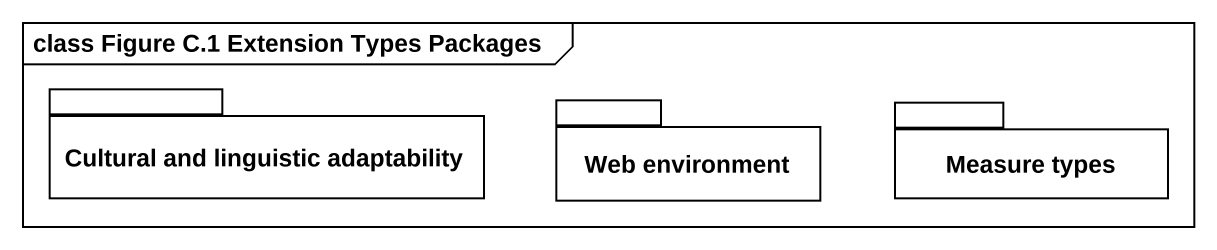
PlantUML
@startuml
mainframe class Figure C.1 Extension Types Packages
package "Cultural and linguistic adaptability" as Cultural_and_linguistic #FFFFFF {
}
package "Web environment" as Web_environment #FFFFFF {
}
package "Measure types" as Measure_types #FFFFFF {
}
@enduml
